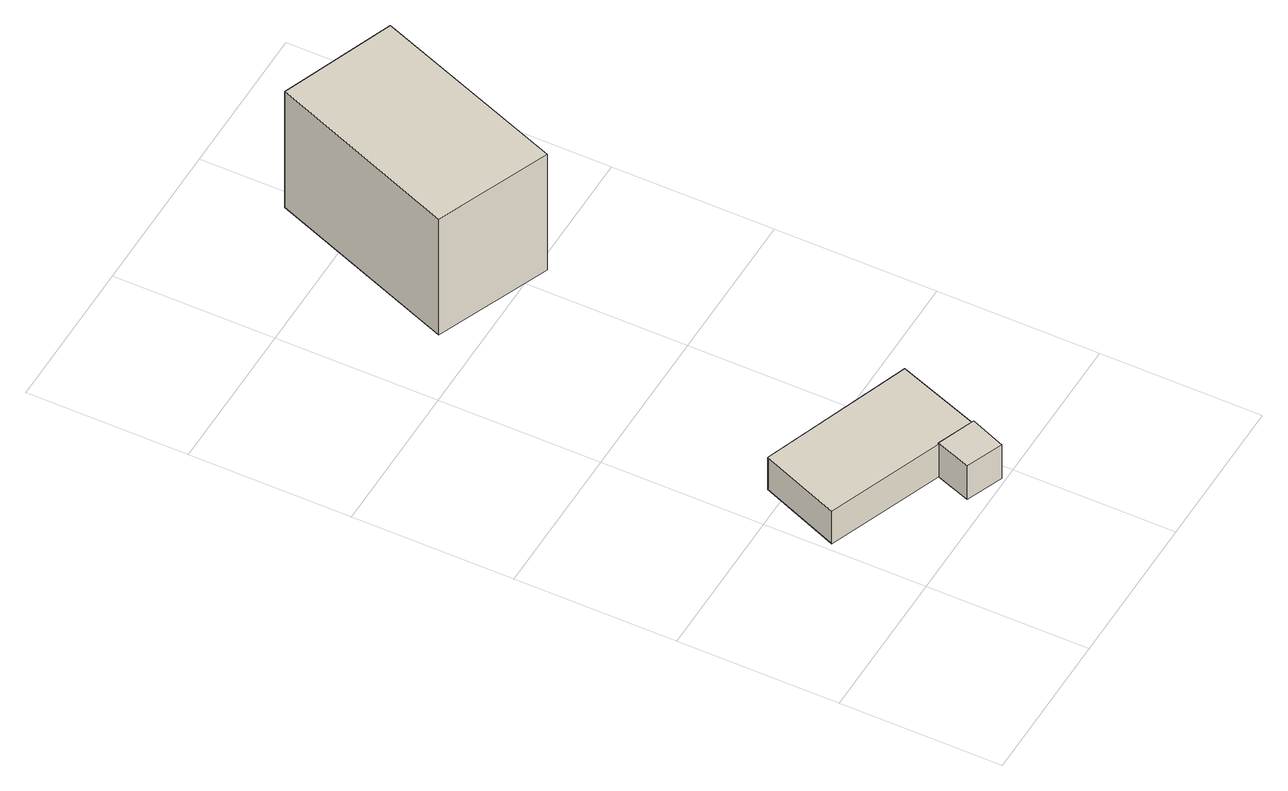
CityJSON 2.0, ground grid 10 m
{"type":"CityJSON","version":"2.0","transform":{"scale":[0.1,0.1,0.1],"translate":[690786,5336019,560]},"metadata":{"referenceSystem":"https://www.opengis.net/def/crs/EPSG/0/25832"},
"CityObjects":{
"building1":{"type":"Building","geometry":[{"type":"Solid","lod":"2.2","boundaries":[[[[0,1,2,3]],[[4,5,6,7]],[[7,6,1,0]],[[6,5,2,1]],[[5,4,3,2]],[[4,7,0,3]]]]}]},
"building2":{"type":"Building","geometry":[{"type":"Solid","lod":"2.2","boundaries":[[[[8,9,10,11]],[[12,13,14,15]],[[15,14,9,8]],[[14,13,10,9]],[[13,12,11,10]],[[12,15,8,11]]]]}]},
"building3":{"type":"Building","geometry":[{"type":"Solid","lod":"2.2","boundaries":[[[[16,17,18,19]],[[20,21,22,23]],[[23,22,17,16]],[[22,21,18,17]],[[21,20,19,18]],[[20,23,16,19]]]]}]}
},
"vertices":[
[118,76,33],[24,110,33],[4,60,33],[99,24,33],[99,24,8],[4,60,8],[24,110,8],[118,76,8],
[76,33,34],[68,11,34],[91,2,34],[100,24,34],[100,24,8],[91,2,8],[68,11,8],[76,33,8],
[161,415,97],[90,442,97],[44,323,97],[115,294,97],[115,294,7],[44,323,7],[90,442,7],[161,415,7]
]}
